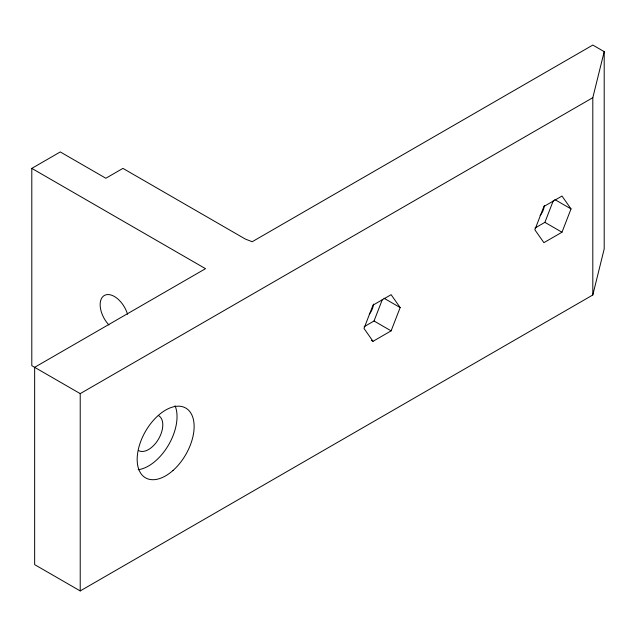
<?xml version="1.0" encoding="UTF-8"?>
<svg xmlns="http://www.w3.org/2000/svg" width="636" height="636" viewBox="0 0 636 636"><rect width="100%" height="100%" fill="white"/><g stroke="black" fill="none" stroke-linecap="round" stroke-linejoin="round"><path stroke-width="0.95" d="M592.808 97.682L604.2 51.651L592.808 45.069L252.19 241.728L245.385 239.08L122.931 168.381L105.838 178.247L60.277 151.94L31.8 168.381L31.8 365.684L80.216 393.628L592.808 97.682L592.808 294.985L80.216 590.931L34.646 564.625L34.646 367.322L205.515 268.678L31.8 168.381M592.808 294.985L604.2 248.946L604.2 51.651M364.166 326.697L374.032 320.997L382.379 299.484M391.116 330.863L400.163 307.562L391.116 294.691L373.03 305.137L363.991 328.438L373.03 341.309L391.116 330.863L374.032 320.997M535.035 228.046L544.893 222.354L553.24 200.841M561.986 232.22L571.025 208.91L561.986 196.047L543.899 206.485L534.852 229.795L543.899 242.658L561.986 232.22L544.893 222.354M554.791 199.537L571.025 208.91M383.929 298.189L400.163 307.562M371.321 340.324L373.03 341.309M80.216 393.628L80.216 590.931M175.067 405.776A40.275 23.254 -60 0 1 168.691 444.715A40.275 23.254 -60 0 1 138.155 469.71M158.626 415.65A20.137 11.623 -60 0 1 158.626 438.904A20.137 11.623 -60 0 1 138.489 450.527M108.939 324.972A20.137 11.623 60 0 1 104.32 295.494A20.137 11.623 60 0 1 127.542 314.232M544.368 205.428A12.084 6.972 -60 0 1 540.123 215.564M373.499 304.08A12.084 6.972 -60 0 1 369.262 314.216M173.016 470.465A40.275 23.254 -60 0 0 185.784 408.073A40.275 23.254 -60 0 0 138.139 450.328A40.275 23.254 -60 0 0 173.016 470.465"/></g></svg>
